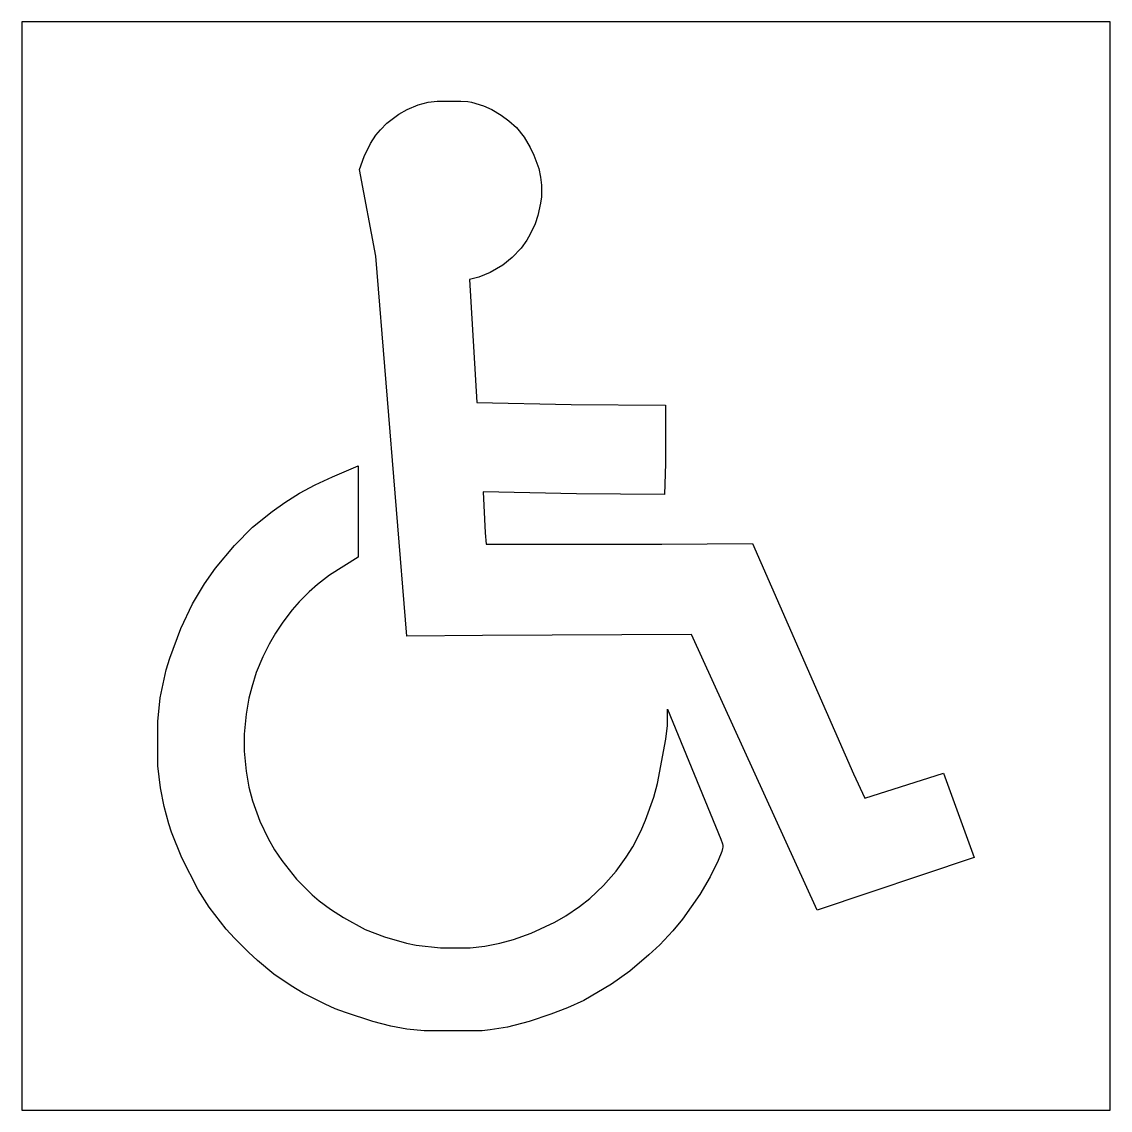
# Model space of a CAD drawing. Header units: inches. Extents: x 0 to 48, y 0 to 48.
import ezdxf

# ---------------------------------------------------------------- set-up
doc = ezdxf.new("R2010")
doc.units = ezdxf.units.IN
doc.header["$MEASUREMENT"] = 0
doc.layers.add('CUT', color=1, linetype='Continuous')

msp = doc.modelspace()

# ---------------------------------------------------------------- linework, layer by layer
at = {"layer": 'CUT'}
for points in [[(0, 0), (48, 0), (48, 48), (0, 48)], [(18.319, 44.5), (19.368, 44.5), (19.673, 44.489), (19.839, 44.456), (20.361, 44.295), (20.73, 44.132), (21.139, 43.886), (21.474, 43.634), (21.816, 43.332), (22.148, 42.916), (22.421, 42.457), (22.584, 42.112), (22.797, 41.533), (22.881, 41.15), (22.921, 40.787), (22.921, 40.284), (22.881, 40.002), (22.757, 39.458), (22.636, 39.096), (22.421, 38.632), (22.266, 38.364), (22.017, 38.021), (21.625, 37.598), (21.219, 37.265), (20.65, 36.94), (20.16, 36.736), (19.75, 36.63), (20.074, 31.209), (24.221, 31.126), (28.388, 31.086), (28.388, 28.522), (28.348, 27.15), (24.463, 27.186), (20.346, 27.266), (20.428, 25.46), (20.476, 24.963), (28.222, 24.963), (32.23, 24.999), (36.68, 14.839), (37.179, 13.762), (40.648, 14.86), (42, 11.139), (35.073, 8.819), (29.528, 20.978), (20.321, 20.942), (16.984, 20.901), (15.61, 37.67), (14.89, 41.492), (15.094, 42.063), (15.374, 42.627), (15.619, 42.996), (15.814, 43.238), (16.106, 43.531), (16.629, 43.927), (16.997, 44.131), (17.486, 44.335), (17.924, 44.459)], [(12.681, 22.867), (12.234, 22.419), (11.924, 22.063), (11.511, 21.526), (11.19, 21.043), (10.904, 20.553), (10.624, 19.989), (10.34, 19.297), (10.139, 18.653), (10.018, 18.169), (9.894, 17.464), (9.813, 16.578), (9.813, 15.833), (9.894, 14.947), (10.018, 14.242), (10.179, 13.638), (10.503, 12.745), (10.864, 11.979), (11.149, 11.489), (11.471, 11.006), (12.113, 10.193), (12.802, 9.503), (13.117, 9.233), (13.613, 8.86), (14.183, 8.494), (15.148, 7.971), (15.999, 7.646), (16.964, 7.364), (17.386, 7.28), (18.472, 7.159), (19.778, 7.159), (20.422, 7.239), (21.085, 7.364), (21.688, 7.525), (22.459, 7.81), (23.504, 8.292), (23.994, 8.578), (24.597, 8.981), (25.046, 9.342), (25.654, 9.911), (26.205, 10.549), (26.658, 11.167), (26.944, 11.617), (27.304, 12.302), (27.508, 12.792), (27.87, 13.799), (28.031, 14.403), (28.397, 16.357), (28.477, 16.961), (28.477, 17.683), (30.824, 11.956), (30.895, 11.748), (30.913, 11.679), (30.919, 11.645), (30.919, 11.622), (30.916, 11.594), (30.906, 11.544), (30.868, 11.41), (30.715, 11.013), (30.355, 10.287), (29.908, 9.515), (29.144, 8.428), (28.709, 7.904), (28.135, 7.289), (27.653, 6.846), (26.822, 6.138), (26.004, 5.564), (24.791, 4.835), (24.067, 4.514), (23.337, 4.229), (22.372, 3.907), (21.427, 3.661), (20.663, 3.54), (20.301, 3.5), (17.748, 3.5), (16.984, 3.581), (16.28, 3.705), (15.476, 3.907), (14.27, 4.31), (13.821, 4.473), (13.378, 4.675), (12.413, 5.157), (11.884, 5.483), (11.12, 6.007), (10.396, 6.604), (9.994, 6.967), (9.38, 7.582), (9.018, 7.985), (8.261, 8.951), (7.775, 9.724), (7.052, 11.133), (6.607, 12.268), (6.487, 12.631), (6.285, 13.396), (6.121, 14.222), (6, 15.188), (6, 17.142), (6.101, 18.189), (6.366, 19.418), (6.527, 19.942), (7.012, 21.237), (7.533, 22.325), (8.06, 23.218), (8.543, 23.903), (9.38, 24.91), (10.182, 25.709), (11.04, 26.404), (11.602, 26.807), (12.253, 27.214), (12.936, 27.576), (13.7, 27.938), (14.836, 28.412), (14.836, 24.386), (13.573, 23.591), (13.043, 23.19)]]:
    msp.add_lwpolyline(points, close=True, dxfattribs=at)

doc.saveas('drawing.dxf')
